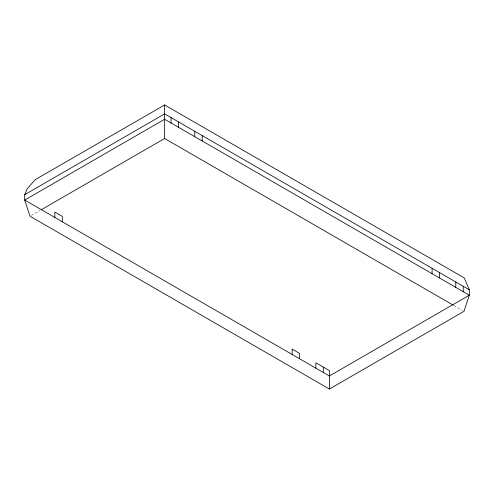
<?xml version="1.0" encoding="UTF-8"?>
<svg xmlns="http://www.w3.org/2000/svg" width="494" height="494" viewBox="0 0 494 494"><rect width="100%" height="100%" fill="white"/><g stroke="black" fill="none" stroke-linecap="round" stroke-linejoin="round"><path stroke-width="0.37" stroke-dasharray="2.47 1.85" d="M31.35 215.452L40.014 210.45M453.955 305.551L462.643 310.565"/><path stroke-width="0.74" d="M24.7 194.673L27.219 188.751L35.167 179.693L164.626 104.95L464.267 277.943L469.3 289.793L469.3 295.184L463.983 311.337L329.375 389.05L30.017 216.218L24.7 200.064L24.7 194.673L164.626 113.892L469.3 289.793M41.348 209.678L164.626 138.505L453.288 305.168M463.236 286.292L463.236 291.682M455.771 281.988L455.771 287.372M439.543 272.614L439.543 277.999M432.077 268.304L432.077 273.688M329.375 389.05L329.375 370.58L315.851 362.769L315.851 368.154M323.311 367.079L323.311 372.464M299.617 358.786L299.617 353.395L292.158 349.091L292.158 354.476M202.219 135.597L202.219 140.981M194.753 131.287L194.753 136.671M178.525 121.919L178.525 127.304M171.06 117.609L171.06 122.994M164.626 104.95L164.626 138.505M62.293 221.769L62.293 216.378L54.834 212.074L54.834 217.459M164.626 119.276L24.7 200.064L329.375 375.965L469.3 295.184L164.626 119.276"/></g></svg>
